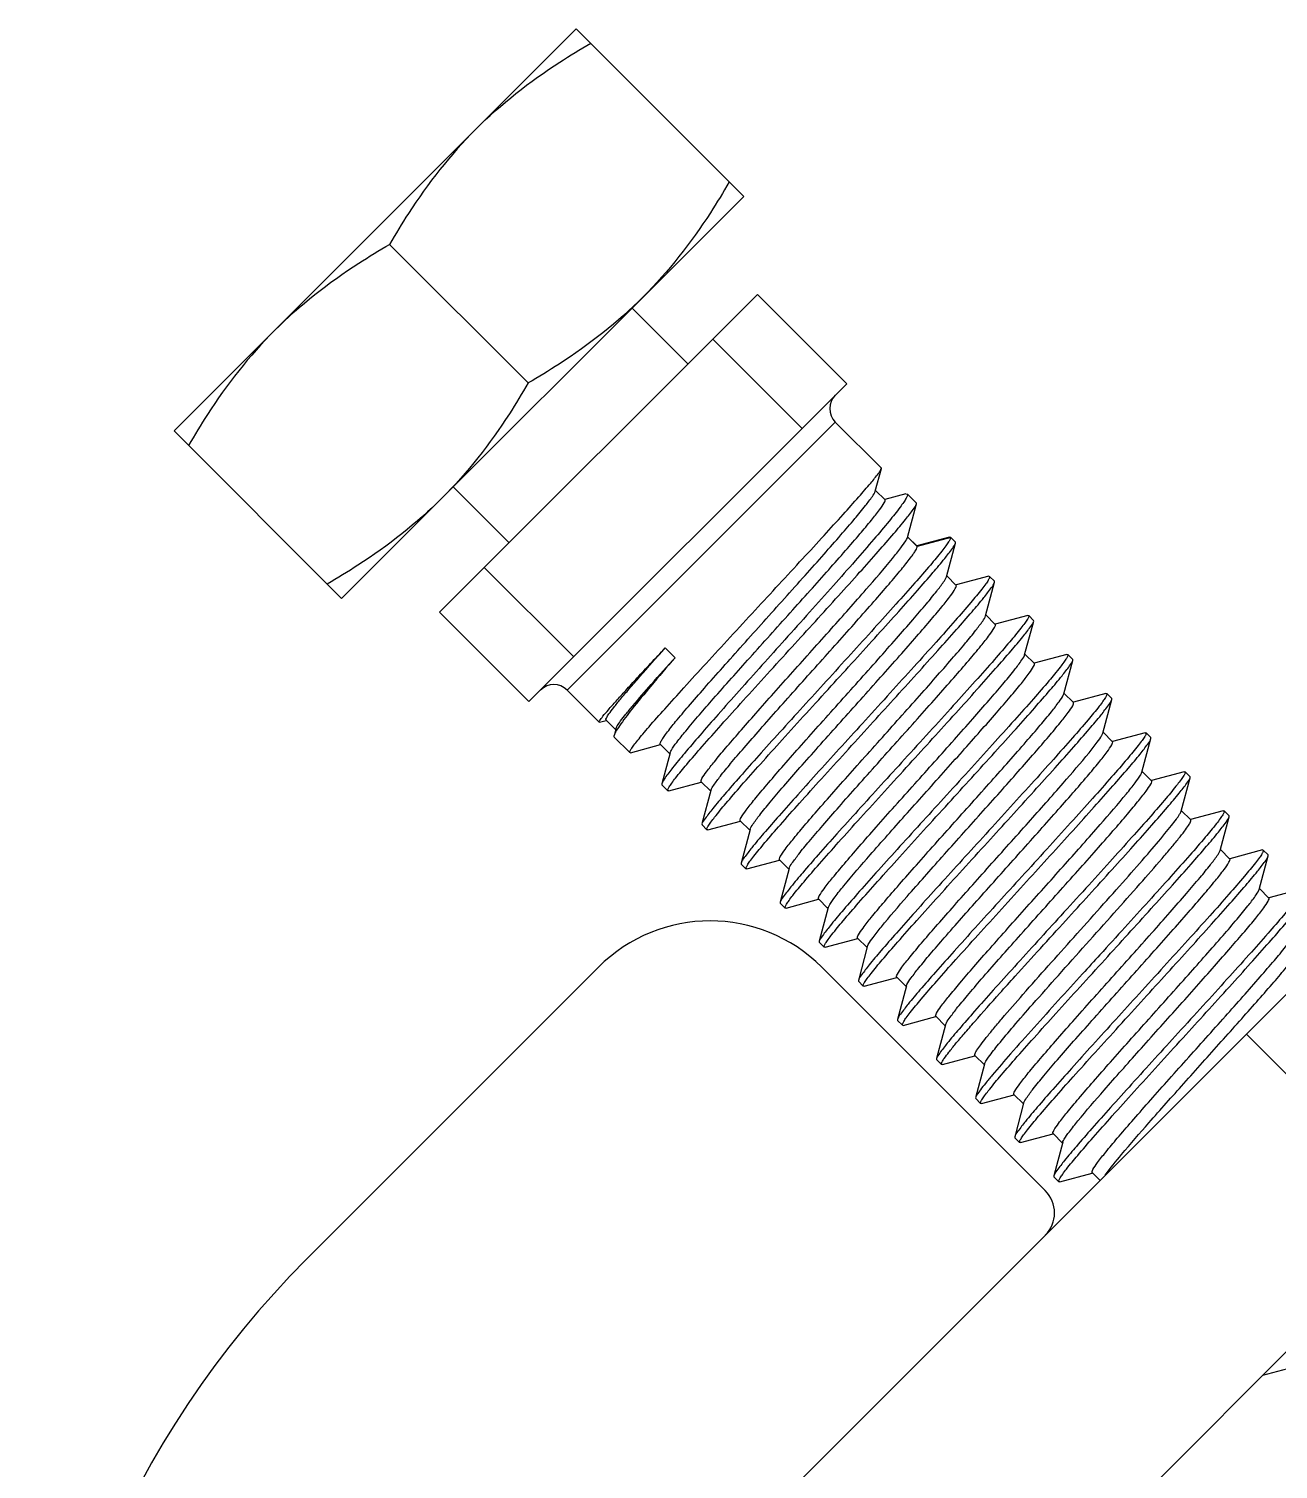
# Model space of a CAD drawing. Extents: x 1725261 to 1937680, y 860327 to 1571294.
# Drawn here: x 1829171.9 to 1829523.8, y 1236021.2 to 1236426.8 of the extents above; entities that cross this region are included whole.
import ezdxf

# ---------------------------------------------------------------- set-up
doc = ezdxf.new("R2010")
doc.units = 0
doc.header["$LTSCALE"] = 1000
doc.header["$MEASUREMENT"] = 0

msp = doc.modelspace()

# ---------------------------------------------------------------- linework, layer by layer
at = {"linetype": 'Continuous'}
for p, q in [((1829326.04, 1236426.83), (1829212.8, 1236313.59)), ((1829326.04, 1236426.83), (1829373.23, 1236379.65)), ((1829373.23, 1236379.65), (1829259.98, 1236266.4)), ((1829273.51, 1236366.13), (1829312.52, 1236327.11)), ((1829287.59, 1236262.55), (1829377.08, 1236352.04)), ((1829377.08, 1236352.04), (1829402.25, 1236326.88)), ((1829341.77, 1236348.19), (1829357.5, 1236332.46)), ((1829364.5, 1236339.46), (1829389.66, 1236314.29)), ((1829312.75, 1236237.38), (1829402.25, 1236326.88)), ((1829323.53, 1236240.61), (1829399.02, 1236316.1)), ((1829411.99, 1236303.14), (1829399.02, 1236316.1)), ((1829212.8, 1236313.59), (1829259.98, 1236266.4)), ((1829412, 1236302.98), (1829411.99, 1236303.14)), ((1829410.29, 1236296.64), (1829412, 1236302.98)), ((1829291.44, 1236297.86), (1829307.17, 1236282.13)), ((1829413.03, 1236294.18), (1829410.35, 1236296.85)), ((1829418.92, 1236295.85), (1829413, 1236294.27)), ((1829418.92, 1236295.85), (1829419.31, 1236295.82)), ((1829421.85, 1236293.28), (1829419.31, 1236295.82)), ((1829419.32, 1236283.56), (1829421.86, 1236293.02)), ((1829421.88, 1236293.22), (1829421.85, 1236293.28)), ((1829421.86, 1236293.02), (1829421.88, 1236293.22)), ((1829422.09, 1236281.06), (1829419.34, 1236283.81)), ((1829422.05, 1236281.12), (1829419.39, 1236283.79)), ((1829431.22, 1236283.67), (1829422.03, 1236281.22)), ((1829431.52, 1236283.58), (1829422.09, 1236281.06)), ((1829431.22, 1236283.67), (1829431.48, 1236283.65)), ((1829431.48, 1236283.65), (1829431.52, 1236283.58)), ((1829432.86, 1236282.27), (1829431.53, 1236283.6)), ((1829422.09, 1236281.06), (1829422.05, 1236281.12)), ((1829430.33, 1236272.55), (1829432.87, 1236282.01)), ((1829432.87, 1236282.01), (1829432.86, 1236282.27)), ((1829300.17, 1236275.13), (1829325.34, 1236249.97)), ((1829433.06, 1236270.11), (1829430.4, 1236272.78)), ((1829442.23, 1236272.66), (1829433.04, 1236270.21)), ((1829441.34, 1236261.54), (1829443.88, 1236271)), ((1829442.23, 1236272.66), (1829442.49, 1236272.64)), ((1829443.87, 1236271.26), (1829442.49, 1236272.64)), ((1829443.88, 1236271), (1829443.87, 1236271.26)), ((1829287.59, 1236262.55), (1829312.75, 1236237.38)), ((1829444.07, 1236259.1), (1829441.41, 1236261.77)), ((1829453.24, 1236261.65), (1829444.05, 1236259.2)), ((1829452.35, 1236250.53), (1829454.89, 1236259.99)), ((1829453.24, 1236261.65), (1829453.5, 1236261.63)), ((1829454.88, 1236260.25), (1829453.5, 1236261.63)), ((1829454.89, 1236259.99), (1829454.88, 1236260.25)), ((1829351.13, 1236252.5), (1829353.88, 1236249.74)), ((1829452.3, 1236250.37), (1829452.35, 1236250.53)), ((1829455.08, 1236248.09), (1829452.42, 1236250.76)), ((1829464.25, 1236250.64), (1829455.06, 1236248.19)), ((1829464.25, 1236250.64), (1829464.51, 1236250.62)), ((1829465.89, 1236249.24), (1829464.51, 1236250.62)), ((1829463.36, 1236239.52), (1829465.9, 1236248.98)), ((1829465.9, 1236248.98), (1829465.89, 1236249.24)), ((1829332.54, 1236231.59), (1829323.53, 1236240.61)), ((1829466.1, 1236237.08), (1829463.43, 1236239.75)), ((1829475.26, 1236239.63), (1829466.07, 1236237.18)), ((1829475.26, 1236239.63), (1829475.52, 1236239.61)), ((1829476.9, 1236238.23), (1829475.52, 1236239.61)), ((1829476.91, 1236237.97), (1829476.9, 1236238.23)), ((1829232.68, 1235861.61), (1829609.16, 1236238.09)), ((1829474.37, 1236228.51), (1829476.91, 1236237.97)), ((1829332.65, 1236231.59), (1829332.54, 1236231.59)), ((1829332.65, 1236231.59), (1829334.49, 1236232.08)), ((1829334.46, 1236232.17), (1829337.14, 1236229.49)), ((1829337.19, 1236229.69), (1829336.71, 1236227.87)), ((1829341.13, 1236223.01), (1829336.75, 1236227.39)), ((1829477.11, 1236226.07), (1829474.44, 1236228.74)), ((1829486.27, 1236228.62), (1829477.08, 1236226.17)), ((1829485.38, 1236217.5), (1829487.92, 1236226.96)), ((1829486.27, 1236228.62), (1829486.53, 1236228.6)), ((1829487.91, 1236227.22), (1829486.53, 1236228.6)), ((1829487.92, 1236226.96), (1829487.91, 1236227.22)), ((1829341.34, 1236222.99), (1829341.13, 1236223.01)), ((1829341.34, 1236222.99), (1829349.77, 1236225.26)), ((1829349.74, 1236225.36), (1829352.41, 1236222.69)), ((1829352.47, 1236222.91), (1829350.17, 1236214.26)), ((1829350.17, 1236214.26), (1829350.19, 1236213.94)), ((1829351.85, 1236212.28), (1829350.19, 1236213.94)), ((1829352.12, 1236212.26), (1829361.29, 1236214.73)), ((1829361.26, 1236214.82), (1829363.93, 1236212.16)), ((1829488.12, 1236215.06), (1829485.45, 1236217.73)), ((1829497.28, 1236217.61), (1829488.09, 1236215.16)), ((1829496.4, 1236206.49), (1829498.93, 1236215.95)), ((1829497.28, 1236217.61), (1829497.54, 1236217.59)), ((1829498.92, 1236216.21), (1829497.54, 1236217.59)), ((1829498.93, 1236215.95), (1829498.92, 1236216.21)), ((1829352.12, 1236212.26), (1829351.85, 1236212.28)), ((1829363.99, 1236212.38), (1829361.47, 1236202.91)), ((1829499.13, 1236204.05), (1829496.46, 1236206.72)), ((1829508.29, 1236206.6), (1829499.1, 1236204.15)), ((1829508.29, 1236206.6), (1829508.55, 1236206.58)), ((1829509.93, 1236205.2), (1829508.55, 1236206.58)), ((1829361.47, 1236202.91), (1829361.49, 1236202.64)), ((1829362.86, 1236201.27), (1829361.49, 1236202.64)), ((1829363.13, 1236201.25), (1829372.3, 1236203.72)), ((1829372.27, 1236203.81), (1829374.94, 1236201.15)), ((1829507.41, 1236195.48), (1829509.94, 1236204.94)), ((1829509.94, 1236204.94), (1829509.93, 1236205.2)), ((1829363.13, 1236201.25), (1829362.86, 1236201.27)), ((1829375, 1236201.37), (1829372.48, 1236191.9)), ((1829510.14, 1236193.04), (1829507.47, 1236195.71)), ((1829519.3, 1236195.59), (1829510.11, 1236193.14)), ((1829518.42, 1236184.47), (1829520.95, 1236193.93)), ((1829519.3, 1236195.59), (1829519.56, 1236195.57)), ((1829520.94, 1236194.19), (1829519.56, 1236195.57)), ((1829520.95, 1236193.93), (1829520.94, 1236194.19)), ((1829372.48, 1236191.9), (1829372.5, 1236191.63)), ((1829373.87, 1236190.26), (1829372.5, 1236191.63)), ((1829374.14, 1236190.24), (1829373.87, 1236190.26)), ((1829374.14, 1236190.24), (1829383.31, 1236192.71)), ((1829383.28, 1236192.8), (1829385.95, 1236190.14)), ((1829386.01, 1236190.36), (1829383.49, 1236180.89)), ((1829344.88, 1235873.14), (1829659.49, 1236187.76)), ((1829385.15, 1236179.23), (1829394.32, 1236181.7)), ((1829394.29, 1236181.79), (1829396.96, 1236179.13)), ((1829518.34, 1236184.25), (1829518.42, 1236184.47)), ((1829521.15, 1236182.03), (1829518.48, 1236184.7)), ((1829530.31, 1236184.58), (1829521.12, 1236182.13)), ((1829383.49, 1236180.89), (1829383.51, 1236180.62)), ((1829384.88, 1236179.25), (1829383.51, 1236180.62)), ((1829385.15, 1236179.23), (1829384.88, 1236179.25)), ((1829397.02, 1236179.35), (1829394.5, 1236169.88)), ((1829394.5, 1236169.88), (1829394.52, 1236169.61)), ((1829395.89, 1236168.24), (1829394.52, 1236169.61)), ((1829396.16, 1236168.22), (1829405.33, 1236170.69)), ((1829405.3, 1236170.78), (1829407.97, 1236168.12)), ((1829396.16, 1236168.22), (1829395.89, 1236168.24)), ((1829408.03, 1236168.34), (1829405.51, 1236158.87)), ((1829250.07, 1236080.32), (1829332.32, 1236162.57)), ((1829395.23, 1236162.57), (1829458.15, 1236099.66)), ((1829405.51, 1236158.87), (1829405.53, 1236158.6)), ((1829406.9, 1236157.23), (1829405.53, 1236158.6)), ((1829407.17, 1236157.21), (1829406.9, 1236157.23)), ((1829407.17, 1236157.21), (1829416.34, 1236159.68)), ((1829416.31, 1236159.77), (1829418.98, 1236157.11)), ((1829419.04, 1236157.33), (1829416.52, 1236147.86)), ((1829416.52, 1236147.86), (1829416.54, 1236147.59)), ((1829417.91, 1236146.22), (1829416.54, 1236147.59)), ((1829418.18, 1236146.2), (1829417.91, 1236146.22)), ((1829418.18, 1236146.2), (1829427.35, 1236148.67)), ((1829427.32, 1236148.76), (1829429.99, 1236146.1)), ((1829430.05, 1236146.32), (1829427.53, 1236136.85)), ((1829430.05, 1236146.32), (1829430.12, 1236146.51)), ((1829565.12, 1236093.39), (1829514.79, 1236143.72)), ((1829427.53, 1236136.85), (1829427.55, 1236136.58)), ((1829429.19, 1236135.19), (1829438.36, 1236137.66)), ((1829438.33, 1236137.75), (1829441, 1236135.09)), ((1829428.92, 1236135.21), (1829427.55, 1236136.58)), ((1829429.19, 1236135.19), (1829428.92, 1236135.21)), ((1829441.06, 1236135.31), (1829438.54, 1236125.84)), ((1829438.54, 1236125.84), (1829438.56, 1236125.57)), ((1829439.93, 1236124.2), (1829438.56, 1236125.57)), ((1829440.2, 1236124.18), (1829449.37, 1236126.64)), ((1829449.34, 1236126.74), (1829452.01, 1236124.07)), ((1829440.2, 1236124.18), (1829439.93, 1236124.2)), ((1829452.07, 1236124.3), (1829449.55, 1236114.83)), ((1829449.55, 1236114.83), (1829449.57, 1236114.56)), ((1829450.94, 1236113.19), (1829449.57, 1236114.56)), ((1829451.21, 1236113.17), (1829450.94, 1236113.19)), ((1829451.21, 1236113.17), (1829460.38, 1236115.63)), ((1829460.35, 1236115.73), (1829463.02, 1236113.06)), ((1829463.08, 1236113.29), (1829460.56, 1236103.82)), ((1829462.22, 1236102.16), (1829471.39, 1236104.62)), ((1829471.36, 1236104.72), (1829473.58, 1236102.51)), ((1829460.56, 1236103.82), (1829460.58, 1236103.55)), ((1829461.95, 1236102.18), (1829460.58, 1236103.55)), ((1829462.22, 1236102.16), (1829461.95, 1236102.18)), ((1829519.42, 1236047.69), (1829526.44, 1236049.57))]:
    msp.add_line(p, q, dxfattribs=at)
for centre, radius, start, end in [((1829402.8, 1236319.88), 5.34, 135, 225), ((1829319.75, 1236236.83), 5.34, 45, 135), ((1829363.77, 1236131.12), 44.49, 45, 135), ((1829451.86, 1236093.37), 8.9, 315, 45), ((1829438.81, 1235891.58), 266.92, 135, 179.9914)]:
    msp.add_arc(centre, radius, start, end, dxfattribs=at)
for points, knots in [([(1829297.73, 1236398.52), (1829304.88, 1236405.67), (1829315.64, 1236414.06), (1829327.19, 1236421.06), (1829330.13, 1236422.75)], [0, 0, 0, 0, 0.748734, 1, 1, 1, 1]), ([(1829297.73, 1236398.52), (1829290.58, 1236391.37), (1829282.2, 1236380.61), (1829275.2, 1236369.07), (1829273.51, 1236366.13)], [0, 0, 0, 0, 0.748734, 1, 1, 1, 1]), ([(1829369.15, 1236383.73), (1829367.45, 1236380.79), (1829360.45, 1236369.25), (1829352.07, 1236358.49), (1829344.92, 1236351.34)], [0, 0, 0, 0, 0.251266, 1, 1, 1, 1]), ([(1829241.11, 1236341.9), (1829248.26, 1236349.05), (1829259.02, 1236357.44), (1829270.56, 1236364.43), (1829273.51, 1236366.13)], [0, 0, 0, 0, 0.748734, 1, 1, 1, 1]), ([(1829344.92, 1236351.34), (1829337.77, 1236344.19), (1829327.01, 1236335.8), (1829315.46, 1236328.8), (1829312.52, 1236327.11)], [0, 0, 0, 0, 0.748734, 1, 1, 1, 1]), ([(1829241.11, 1236341.9), (1829233.96, 1236334.75), (1829225.57, 1236323.99), (1829218.58, 1236312.44), (1829216.88, 1236309.5)], [0, 0, 0, 0, 0.748734, 1, 1, 1, 1]), ([(1829312.52, 1236327.11), (1829310.83, 1236324.17), (1829303.83, 1236312.62), (1829295.44, 1236301.86), (1829288.29, 1236294.71)], [0, 0, 0, 0, 0.251266, 1, 1, 1, 1]), ([(1829376.48, 1236263.15), (1829380.93, 1236267.96), (1829387.41, 1236274.96), (1829395.65, 1236283.94), (1829400.94, 1236289.75), (1829405.33, 1236294.65), (1829408.64, 1236298.48), (1829410.7, 1236300.95), (1829411.66, 1236302.32), (1829411.95, 1236302.79), (1829412, 1236302.98)], [0, 0, 0, 0, 0.368142, 0.535897, 0.684709, 0.809342, 0.905414, 0.969598, 0.989056, 1, 1, 1, 1]), ([(1829349.74, 1236225.36), (1829349.66, 1236225.43), (1829349.74, 1236225.84), (1829350.06, 1236226.41), (1829350.66, 1236227.36), (1829351.99, 1236229.17), (1829354.35, 1236232.11), (1829357.93, 1236236.33), (1829362.35, 1236241.41), (1829367.45, 1236247.17), (1829373.03, 1236253.41), (1829380.78, 1236262.04), (1829388.44, 1236270.55), (1829395.69, 1236278.69), (1829400.36, 1236284.01), (1829404.25, 1236288.55), (1829407.26, 1236292.15), (1829409.16, 1236294.72), (1829410.15, 1236296.09), (1829410.29, 1236296.64)], [0, 0, 0, 0, 0.003461, 0.010825, 0.022535, 0.038573, 0.083113, 0.142879, 0.21566, 0.298761, 0.389116, 0.483412, 0.670116, 0.755815, 0.832283, 0.896851, 0.947308, 0.981997, 1, 1, 1, 1]), ([(1829419.31, 1236295.82), (1829419.4, 1236295.73), (1829419.32, 1236295.24), (1829418.94, 1236294.55), (1829418.23, 1236293.42), (1829416.66, 1236291.26), (1829413.85, 1236287.76), (1829409.61, 1236282.73), (1829404.36, 1236276.69), (1829398.31, 1236269.85), (1829391.71, 1236262.46), (1829387.15, 1236257.39), (1829384.83, 1236254.8)], [0, 0, 0, 0, 0.007287, 0.022596, 0.046895, 0.080168, 0.172563, 0.296519, 0.44737, 0.619385, 0.805971, 1, 1, 1, 1]), ([(1829288.29, 1236294.71), (1829281.14, 1236287.56), (1829270.38, 1236279.18), (1829258.84, 1236272.18), (1829255.9, 1236270.49)], [0, 0, 0, 0, 0.748734, 1, 1, 1, 1]), ([(1829352.86, 1236223.72), (1829353.31, 1236224.48), (1829354.64, 1236226.28), (1829358.53, 1236231.12), (1829365.43, 1236239.05), (1829375.28, 1236250.12), (1829384.4, 1236260.25), (1829391.81, 1236268.51), (1829397.01, 1236274.33), (1829401.71, 1236279.65), (1829405.73, 1236284.29), (1829408.95, 1236288.13), (1829411.24, 1236290.99), (1829412.55, 1236292.86), (1829413.03, 1236293.75), (1829413.1, 1236294.11), (1829413.03, 1236294.18)], [0, 0, 0, 0, 0.028348, 0.07231, 0.200737, 0.367922, 0.551326, 0.641466, 0.726551, 0.80379, 0.870677, 0.92508, 0.96531, 0.990227, 0.996843, 1, 1, 1, 1]), ([(1829386.85, 1236252.78), (1829391.22, 1236257.58), (1829397.58, 1236264.56), (1829405.67, 1236273.53), (1829410.88, 1236279.36), (1829415.19, 1236284.32), (1829418.53, 1236288.23), (1829420.61, 1236290.99), (1829421.71, 1236292.45), (1829421.86, 1236293.02)], [0, 0, 0, 0, 0.36438, 0.530796, 0.678891, 0.803581, 0.9006, 0.966696, 1, 1, 1, 1]), ([(1829361.26, 1236214.82), (1829361.19, 1236214.89), (1829361.24, 1236215.25), (1829361.71, 1236216.14), (1829362.98, 1236217.98), (1829365.21, 1236220.78), (1829368.34, 1236224.53), (1829372.24, 1236229.05), (1829376.77, 1236234.21), (1829381.78, 1236239.85), (1829388.89, 1236247.8), (1829397.62, 1236257.53), (1829407.01, 1236268.12), (1829413.57, 1236275.69), (1829417.25, 1236280.31), (1829418.52, 1236282.04), (1829418.95, 1236282.76)], [0, 0, 0, 0, 0.003296, 0.010079, 0.03549, 0.076381, 0.131511, 0.19909, 0.276886, 0.362322, 0.452558, 0.635372, 0.801219, 0.928261, 0.971785, 1, 1, 1, 1]), ([(1829431.52, 1236283.58), (1829431.55, 1236283.43), (1829431.33, 1236282.97), (1829430.88, 1236282.2), (1829430.05, 1236281.06), (1829428.36, 1236278.88), (1829425.45, 1236275.4), (1829421.14, 1236270.44), (1829415.86, 1236264.51), (1829409.84, 1236257.82), (1829403.29, 1236250.62), (1829398.78, 1236245.67), (1829396.49, 1236243.15)], [0, 0, 0, 0, 0.00868, 0.025879, 0.051887, 0.086569, 0.180747, 0.305089, 0.45505, 0.625126, 0.809034, 1, 1, 1, 1]), ([(1829418.95, 1236282.76), (1829418.99, 1236282.84), (1829419.14, 1236283.1), (1829419.27, 1236283.37), (1829419.32, 1236283.56)], [0, 0, 0, 0, 0.313787, 1, 1, 1, 1]), ([(1829363.99, 1236212.38), (1829364.14, 1236212.92), (1829365.09, 1236214.27), (1829366.92, 1236216.76), (1829369.81, 1236220.25), (1829373.53, 1236224.62), (1829378, 1236229.73), (1829384.9, 1236237.52), (1829392.18, 1236245.64), (1829399.55, 1236253.87), (1829404.84, 1236259.82), (1829409.7, 1236265.31), (1829413.93, 1236270.19), (1829417.37, 1236274.26), (1829419.67, 1236277.12), (1829421, 1236278.93), (1829421.64, 1236279.88), (1829421.99, 1236280.53), (1829422.13, 1236280.93), (1829422.09, 1236281.06)], [0, 0, 0, 0, 0.018431, 0.053472, 0.104134, 0.168694, 0.244894, 0.330055, 0.515024, 0.608298, 0.697696, 0.780063, 0.852494, 0.912444, 0.95783, 0.974565, 0.987157, 0.995562, 1, 1, 1, 1]), ([(1829397.86, 1236241.77), (1829402.23, 1236246.57), (1829408.59, 1236253.55), (1829416.68, 1236262.52), (1829421.89, 1236268.35), (1829426.2, 1236273.31), (1829429.54, 1236277.22), (1829431.62, 1236279.98), (1829432.72, 1236281.44), (1829432.87, 1236282.01)], [0, 0, 0, 0, 0.364381, 0.5308, 0.678899, 0.803591, 0.900607, 0.966701, 1, 1, 1, 1]), ([(1829372.27, 1236203.81), (1829372.2, 1236203.89), (1829372.27, 1236204.27), (1829372.78, 1236205.22), (1829374.17, 1236207.2), (1829376.58, 1236210.21), (1829379.96, 1236214.23), (1829384.14, 1236219.06), (1829388.98, 1236224.56), (1829394.3, 1236230.52), (1829401.72, 1236238.82), (1829409.09, 1236247.04), (1829416.08, 1236254.92), (1829420.62, 1236260.11), (1829424.41, 1236264.55), (1829427.35, 1236268.1), (1829429.22, 1236270.64), (1829430.19, 1236272.01), (1829430.33, 1236272.55)], [0, 0, 0, 0, 0.003453, 0.010691, 0.037881, 0.081592, 0.14037, 0.212138, 0.294327, 0.383985, 0.477885, 0.664852, 0.751185, 0.82854, 0.894141, 0.945651, 0.981282, 1, 1, 1, 1]), ([(1829442.49, 1236272.64), (1829442.58, 1236272.55), (1829442.43, 1236272.08), (1829442.05, 1236271.45), (1829441.29, 1236270.35), (1829439.67, 1236268.24), (1829436.81, 1236264.79), (1829432.51, 1236259.83), (1829427.19, 1236253.85), (1829421.08, 1236247.07), (1829414.43, 1236239.74), (1829409.84, 1236234.7), (1829407.5, 1236232.14)], [0, 0, 0, 0, 0.006599, 0.021626, 0.045784, 0.078991, 0.171388, 0.295465, 0.44652, 0.61879, 0.805664, 1, 1, 1, 1]), ([(1829408.87, 1236230.76), (1829413.24, 1236235.56), (1829419.6, 1236242.54), (1829427.69, 1236251.51), (1829432.9, 1236257.34), (1829437.21, 1236262.3), (1829440.55, 1236266.21), (1829442.63, 1236268.97), (1829443.73, 1236270.43), (1829443.88, 1236271)], [0, 0, 0, 0, 0.364381, 0.530796, 0.678894, 0.80359, 0.900609, 0.966703, 1, 1, 1, 1]), ([(1829375, 1236201.37), (1829375.15, 1236201.92), (1829376.12, 1236203.28), (1829377.98, 1236205.82), (1829380.92, 1236209.36), (1829384.71, 1236213.81), (1829389.25, 1236218.99), (1829396.24, 1236226.88), (1829403.61, 1236235.1), (1829411.04, 1236243.4), (1829416.35, 1236249.36), (1829421.19, 1236254.86), (1829425.38, 1236259.69), (1829428.76, 1236263.71), (1829431.17, 1236266.73), (1829432.56, 1236268.71), (1829433.07, 1236269.65), (1829433.14, 1236270.04), (1829433.06, 1236270.11)], [0, 0, 0, 0, 0.01868, 0.054278, 0.105764, 0.171349, 0.248695, 0.335028, 0.522011, 0.615926, 0.705601, 0.787809, 0.859594, 0.918387, 0.96211, 0.989307, 0.996546, 1, 1, 1, 1]), ([(1829341.13, 1236223.01), (1829341.05, 1236223.09), (1829341.23, 1236223.54), (1829341.61, 1236224.16), (1829342.39, 1236225.24), (1829343.48, 1236226.62), (1829344.91, 1236228.35), (1829347.42, 1236231.29), (1829351.28, 1236235.65), (1829356.64, 1236241.58), (1829362.79, 1236248.32), (1829369.5, 1236255.6), (1829374.12, 1236260.6), (1829376.48, 1236263.15)], [0, 0, 0, 0, 0.006287, 0.021187, 0.045277, 0.078448, 0.120429, 0.17084, 0.294962, 0.446101, 0.618491, 0.80551, 1, 1, 1, 1]), ([(1829383.28, 1236192.8), (1829383.21, 1236192.88), (1829383.28, 1236193.26), (1829383.79, 1236194.21), (1829385.18, 1236196.19), (1829387.59, 1236199.2), (1829390.97, 1236203.22), (1829395.15, 1236208.05), (1829399.99, 1236213.55), (1829405.31, 1236219.51), (1829412.73, 1236227.81), (1829420.1, 1236236.03), (1829427.09, 1236243.91), (1829431.63, 1236249.1), (1829435.42, 1236253.54), (1829438.36, 1236257.09), (1829440.23, 1236259.63), (1829441.2, 1236261), (1829441.34, 1236261.54)], [0, 0, 0, 0, 0.003453, 0.010691, 0.03788, 0.081592, 0.14037, 0.212137, 0.294327, 0.383985, 0.477885, 0.664851, 0.751185, 0.82854, 0.894141, 0.945652, 0.981282, 1, 1, 1, 1]), ([(1829386.01, 1236190.36), (1829386.16, 1236190.91), (1829387.13, 1236192.27), (1829388.99, 1236194.81), (1829391.93, 1236198.35), (1829395.72, 1236202.8), (1829400.26, 1236207.98), (1829407.25, 1236215.87), (1829414.62, 1236224.09), (1829422.05, 1236232.39), (1829427.36, 1236238.35), (1829432.2, 1236243.85), (1829436.39, 1236248.68), (1829439.77, 1236252.7), (1829442.18, 1236255.72), (1829443.57, 1236257.7), (1829444.08, 1236258.64), (1829444.15, 1236259.03), (1829444.07, 1236259.1)], [0, 0, 0, 0, 0.01868, 0.054279, 0.105765, 0.171349, 0.248696, 0.335028, 0.522011, 0.615926, 0.705601, 0.787809, 0.859594, 0.918386, 0.962109, 0.989307, 0.996546, 1, 1, 1, 1]), ([(1829453.5, 1236261.63), (1829453.59, 1236261.54), (1829453.44, 1236261.07), (1829453.06, 1236260.44), (1829452.3, 1236259.34), (1829450.68, 1236257.23), (1829447.82, 1236253.78), (1829443.52, 1236248.82), (1829438.2, 1236242.84), (1829432.09, 1236236.06), (1829425.44, 1236228.73), (1829420.85, 1236223.69), (1829418.51, 1236221.13)], [0, 0, 0, 0, 0.006599, 0.021626, 0.045783, 0.07899, 0.171389, 0.295471, 0.446525, 0.618791, 0.805663, 1, 1, 1, 1]), ([(1829419.88, 1236219.75), (1829424.25, 1236224.55), (1829430.61, 1236231.53), (1829438.7, 1236240.5), (1829443.91, 1236246.33), (1829448.22, 1236251.29), (1829451.56, 1236255.2), (1829453.64, 1236257.96), (1829454.74, 1236259.42), (1829454.89, 1236259.99)], [0, 0, 0, 0, 0.364389, 0.530808, 0.678904, 0.803593, 0.90061, 0.966703, 1, 1, 1, 1]), ([(1829384.83, 1236254.8), (1829380.52, 1236250), (1829374.23, 1236243.01), (1829366.24, 1236234.01), (1829361.09, 1236228.15), (1829356.82, 1236223.15), (1829353.5, 1236219.19), (1829351.42, 1236216.37), (1829350.33, 1236214.86), (1829350.17, 1236214.26)], [0, 0, 0, 0, 0.362585, 0.528363, 0.676115, 0.800828, 0.898293, 0.965295, 1, 1, 1, 1]), ([(1829332.54, 1236231.59), (1829332.5, 1236231.63), (1829332.58, 1236231.85), (1829332.76, 1236232.14), (1829333.12, 1236232.65), (1829333.9, 1236233.64), (1829335.3, 1236235.29), (1829337.44, 1236237.71), (1829340.15, 1236240.7), (1829343.4, 1236244.23), (1829347.12, 1236248.22), (1829349.75, 1236251.03), (1829351.13, 1236252.5)], [0, 0, 0, 0, 0.005738, 0.019134, 0.040805, 0.070779, 0.155209, 0.27106, 0.416301, 0.588313, 0.78408, 1, 1, 1, 1]), ([(1829334.46, 1236232.17), (1829334.33, 1236232.3), (1829334.72, 1236233.07), (1829335.37, 1236234.09), (1829336.78, 1236235.94), (1829338.67, 1236238.26), (1829341.13, 1236241.17), (1829345.31, 1236245.99), (1829348.72, 1236249.81), (1829351.13, 1236252.5)], [0, 0, 0, 0, 0.021147, 0.073565, 0.158215, 0.273875, 0.418588, 0.589838, 1, 1, 1, 1]), ([(1829351.85, 1236212.28), (1829351.77, 1236212.37), (1829351.92, 1236212.83), (1829352.3, 1236213.47), (1829353.05, 1236214.57), (1829354.67, 1236216.68), (1829357.54, 1236220.13), (1829361.84, 1236225.09), (1829367.15, 1236231.07), (1829373.26, 1236237.85), (1829379.92, 1236245.18), (1829384.51, 1236250.21), (1829386.85, 1236252.78)], [0, 0, 0, 0, 0.006599, 0.021626, 0.045784, 0.078991, 0.171388, 0.295465, 0.446519, 0.61879, 0.805664, 1, 1, 1, 1]), ([(1829394.29, 1236181.79), (1829394.22, 1236181.87), (1829394.28, 1236182.25), (1829394.78, 1236183.18), (1829396.14, 1236185.12), (1829398.51, 1236188.07), (1829401.82, 1236192.03), (1829405.93, 1236196.77), (1829410.69, 1236202.18), (1829415.92, 1236208.06), (1829423.27, 1236216.27), (1829430.58, 1236224.43), (1829437.55, 1236232.29), (1829442.12, 1236237.5), (1829445.98, 1236242), (1829449.01, 1236245.64), (1829451.03, 1236248.31), (1829452.07, 1236249.77), (1829452.3, 1236250.37)], [0, 0, 0, 0, 0.003411, 0.010523, 0.037228, 0.080172, 0.137959, 0.208589, 0.289589, 0.378106, 0.47102, 0.656885, 0.743278, 0.821187, 0.887872, 0.941003, 0.97876, 1, 1, 1, 1]), ([(1829464.51, 1236250.62), (1829464.6, 1236250.53), (1829464.45, 1236250.06), (1829464.07, 1236249.43), (1829463.31, 1236248.33), (1829461.69, 1236246.22), (1829458.83, 1236242.77), (1829454.53, 1236237.81), (1829449.21, 1236231.83), (1829443.1, 1236225.05), (1829436.45, 1236217.72), (1829431.86, 1236212.68), (1829429.52, 1236210.12)], [0, 0, 0, 0, 0.006598, 0.021624, 0.045781, 0.078987, 0.171384, 0.29546, 0.44651, 0.618781, 0.80566, 1, 1, 1, 1]), ([(1829353.88, 1236249.74), (1829351.6, 1236247.09), (1829347.5, 1236242.29), (1829342.25, 1236235.91), (1829338.92, 1236231.64), (1829337.3, 1236229.15), (1829336.81, 1236228.24), (1829336.71, 1236227.87)], [0, 0, 0, 0, 0.376924, 0.679521, 0.890722, 0.958383, 1, 1, 1, 1]), ([(1829337.19, 1236229.69), (1829337.28, 1236229.99), (1829337.74, 1236230.75), (1829338.69, 1236232.11), (1829340.17, 1236233.99), (1829343.02, 1236237.44), (1829347.64, 1236242.76), (1829351.64, 1236247.25), (1829353.88, 1236249.74)], [0, 0, 0, 0, 0.036338, 0.100465, 0.191874, 0.309308, 0.615028, 1, 1, 1, 1]), ([(1829397.47, 1236180.27), (1829397.92, 1236181.01), (1829399.22, 1236182.77), (1829402.97, 1236187.45), (1829409.56, 1236195.05), (1829418.96, 1236205.64), (1829427.66, 1236215.34), (1829434.73, 1236223.25), (1829439.71, 1236228.85), (1829444.21, 1236233.98), (1829448.07, 1236238.46), (1829451.17, 1236242.18), (1829453.38, 1236244.96), (1829454.64, 1236246.78), (1829455.1, 1236247.67), (1829455.15, 1236248.02), (1829455.08, 1236248.09)], [0, 0, 0, 0, 0.029221, 0.073567, 0.201629, 0.367682, 0.550054, 0.639909, 0.724906, 0.802249, 0.869396, 0.924152, 0.964754, 0.989983, 0.99672, 1, 1, 1, 1]), ([(1829430.89, 1236208.74), (1829435.26, 1236213.54), (1829441.62, 1236220.52), (1829449.71, 1236229.49), (1829454.92, 1236235.32), (1829459.23, 1236240.28), (1829462.57, 1236244.19), (1829464.65, 1236246.95), (1829465.75, 1236248.41), (1829465.9, 1236248.98)], [0, 0, 0, 0, 0.364379, 0.530797, 0.678896, 0.80359, 0.900607, 0.966701, 1, 1, 1, 1]), ([(1829396.49, 1236243.15), (1829392.12, 1236238.35), (1829385.75, 1236231.37), (1829377.66, 1236222.4), (1829372.45, 1236216.56), (1829368.14, 1236211.6), (1829364.8, 1236207.69), (1829362.73, 1236204.93), (1829361.62, 1236203.48), (1829361.47, 1236202.91)], [0, 0, 0, 0, 0.36446, 0.530907, 0.67902, 0.803709, 0.900704, 0.966759, 1, 1, 1, 1]), ([(1829362.86, 1236201.27), (1829362.78, 1236201.36), (1829362.93, 1236201.82), (1829363.31, 1236202.46), (1829364.06, 1236203.56), (1829365.68, 1236205.67), (1829368.55, 1236209.12), (1829372.85, 1236214.07), (1829378.16, 1236220.06), (1829384.27, 1236226.84), (1829390.93, 1236234.17), (1829395.52, 1236239.2), (1829397.86, 1236241.77)], [0, 0, 0, 0, 0.006598, 0.021625, 0.04578, 0.078987, 0.171384, 0.295461, 0.446512, 0.618782, 0.805661, 1, 1, 1, 1]), ([(1829405.3, 1236170.78), (1829405.23, 1236170.86), (1829405.29, 1236171.23), (1829405.78, 1236172.14), (1829407.1, 1236174.04), (1829409.42, 1236176.95), (1829412.66, 1236180.82), (1829416.69, 1236185.48), (1829421.37, 1236190.8), (1829426.52, 1236196.59), (1829433.79, 1236204.71), (1829442.61, 1236214.55), (1829450.9, 1236223.9), (1829456.51, 1236230.41), (1829459.63, 1236234.15), (1829461.8, 1236236.94), (1829462.91, 1236238.51), (1829463.22, 1236239.15)], [0, 0, 0, 0, 0.003368, 0.010354, 0.036572, 0.078742, 0.135528, 0.20501, 0.284805, 0.372166, 0.464077, 0.64881, 0.81371, 0.881483, 0.936251, 0.976167, 1, 1, 1, 1]), ([(1829475.52, 1236239.61), (1829475.61, 1236239.52), (1829475.46, 1236239.05), (1829475.08, 1236238.42), (1829474.32, 1236237.32), (1829472.7, 1236235.21), (1829469.84, 1236231.76), (1829465.54, 1236226.8), (1829460.22, 1236220.82), (1829454.11, 1236214.04), (1829447.46, 1236206.71), (1829442.87, 1236201.67), (1829440.53, 1236199.11)], [0, 0, 0, 0, 0.006599, 0.021626, 0.045785, 0.078991, 0.171389, 0.295468, 0.446524, 0.618793, 0.805664, 1, 1, 1, 1]), ([(1829408.32, 1236168.98), (1829408.71, 1236169.68), (1829409.92, 1236171.35), (1829413.52, 1236175.9), (1829420.03, 1236183.42), (1829429.41, 1236194.01), (1829438.17, 1236203.78), (1829445.34, 1236211.79), (1829450.39, 1236217.48), (1829454.98, 1236222.7), (1829458.92, 1236227.26), (1829462.09, 1236231.05), (1829464.35, 1236233.89), (1829465.64, 1236235.75), (1829466.11, 1236236.65), (1829466.17, 1236237.01), (1829466.1, 1236237.08)], [0, 0, 0, 0, 0.02672, 0.069018, 0.194536, 0.360069, 0.543539, 0.634344, 0.720433, 0.798907, 0.86713, 0.922821, 0.964145, 0.989828, 0.99668, 1, 1, 1, 1]), ([(1829441.9, 1236197.73), (1829446.27, 1236202.53), (1829452.63, 1236209.51), (1829460.72, 1236218.48), (1829465.93, 1236224.31), (1829470.24, 1236229.27), (1829473.58, 1236233.18), (1829475.66, 1236235.94), (1829476.76, 1236237.4), (1829476.91, 1236237.97)], [0, 0, 0, 0, 0.364384, 0.5308, 0.678898, 0.803592, 0.90061, 0.966703, 1, 1, 1, 1]), ([(1829407.5, 1236232.14), (1829403.13, 1236227.34), (1829396.76, 1236220.36), (1829388.67, 1236211.39), (1829383.46, 1236205.55), (1829379.15, 1236200.59), (1829375.81, 1236196.68), (1829373.74, 1236193.92), (1829372.63, 1236192.47), (1829372.48, 1236191.9)], [0, 0, 0, 0, 0.364466, 0.530913, 0.679023, 0.803712, 0.900708, 0.966761, 1, 1, 1, 1]), ([(1829373.87, 1236190.26), (1829373.79, 1236190.35), (1829373.94, 1236190.81), (1829374.32, 1236191.45), (1829375.07, 1236192.55), (1829376.69, 1236194.66), (1829379.56, 1236198.11), (1829383.86, 1236203.07), (1829389.18, 1236209.05), (1829395.28, 1236215.83), (1829401.94, 1236223.16), (1829406.53, 1236228.19), (1829408.87, 1236230.76)], [0, 0, 0, 0, 0.006599, 0.021626, 0.045783, 0.078991, 0.17139, 0.295472, 0.446528, 0.618793, 0.805664, 1, 1, 1, 1]), ([(1829336.71, 1236227.87), (1829336.7, 1236227.82), (1829336.66, 1236227.66), (1829336.67, 1236227.46), (1829336.75, 1236227.39)], [0, 0, 0, 0, 0.336514, 1, 1, 1, 1]), ([(1829416.31, 1236159.77), (1829416.24, 1236159.84), (1829416.3, 1236160.21), (1829416.77, 1236161.11), (1829418.07, 1236162.97), (1829420.33, 1236165.82), (1829423.51, 1236169.62), (1829427.46, 1236174.2), (1829432.06, 1236179.42), (1829437.13, 1236185.13), (1829444.3, 1236193.15), (1829453.07, 1236202.92), (1829462.45, 1236213.51), (1829468.95, 1236221.03), (1829472.53, 1236225.56), (1829473.73, 1236227.22), (1829474.11, 1236227.91)], [0, 0, 0, 0, 0.003326, 0.010193, 0.035938, 0.077359, 0.133176, 0.201544, 0.28017, 0.366406, 0.457339, 0.640956, 0.806417, 0.931592, 0.973615, 1, 1, 1, 1]), ([(1829419.2, 1236157.73), (1829419.52, 1236158.38), (1829420.65, 1236159.96), (1829422.84, 1236162.77), (1829425.97, 1236166.52), (1829431.59, 1236173.04), (1829439.88, 1236182.38), (1829448.69, 1236192.22), (1829455.94, 1236200.32), (1829461.08, 1236206.1), (1829465.75, 1236211.41), (1829469.77, 1236216.06), (1829473, 1236219.93), (1829475.31, 1236222.82), (1829476.63, 1236224.72), (1829477.12, 1236225.63), (1829477.18, 1236226), (1829477.11, 1236226.07)], [0, 0, 0, 0, 0.024173, 0.064372, 0.119353, 0.187267, 0.352243, 0.536827, 0.628608, 0.715817, 0.795456, 0.864788, 0.921444, 0.963514, 0.989667, 0.996638, 1, 1, 1, 1]), ([(1829486.53, 1236228.6), (1829486.62, 1236228.51), (1829486.47, 1236228.04), (1829486.09, 1236227.41), (1829485.33, 1236226.31), (1829483.71, 1236224.2), (1829480.85, 1236220.75), (1829476.55, 1236215.79), (1829471.23, 1236209.81), (1829465.12, 1236203.03), (1829458.47, 1236195.7), (1829453.88, 1236190.66), (1829451.54, 1236188.1)], [0, 0, 0, 0, 0.006599, 0.021626, 0.045782, 0.078989, 0.171387, 0.295468, 0.446521, 0.618788, 0.805663, 1, 1, 1, 1]), ([(1829452.91, 1236186.72), (1829457.28, 1236191.52), (1829463.64, 1236198.5), (1829471.73, 1236207.47), (1829476.94, 1236213.3), (1829481.25, 1236218.26), (1829484.59, 1236222.17), (1829486.67, 1236224.93), (1829487.77, 1236226.39), (1829487.92, 1236226.96)], [0, 0, 0, 0, 0.364389, 0.530808, 0.678905, 0.803593, 0.900609, 0.966702, 1, 1, 1, 1]), ([(1829474.11, 1236227.91), (1829474.14, 1236227.96), (1829474.24, 1236228.16), (1829474.34, 1236228.36), (1829474.37, 1236228.51)], [0, 0, 0, 0, 0.304527, 1, 1, 1, 1]), ([(1829352.47, 1236222.91), (1829352.48, 1236222.96), (1829352.58, 1236223.25), (1829352.73, 1236223.51), (1829352.86, 1236223.72)], [0, 0, 0, 0, 0.186143, 1, 1, 1, 1]), ([(1829418.51, 1236221.13), (1829414.14, 1236216.33), (1829407.77, 1236209.35), (1829399.68, 1236200.38), (1829394.47, 1236194.54), (1829390.16, 1236189.58), (1829386.82, 1236185.67), (1829384.75, 1236182.91), (1829383.64, 1236181.46), (1829383.49, 1236180.89)], [0, 0, 0, 0, 0.364457, 0.530899, 0.679012, 0.803706, 0.900705, 0.966759, 1, 1, 1, 1]), ([(1829384.88, 1236179.25), (1829384.8, 1236179.33), (1829384.95, 1236179.8), (1829385.33, 1236180.44), (1829386.08, 1236181.54), (1829387.7, 1236183.65), (1829390.57, 1236187.1), (1829394.87, 1236192.05), (1829400.18, 1236198.04), (1829406.29, 1236204.82), (1829412.95, 1236212.14), (1829417.54, 1236217.18), (1829419.88, 1236219.75)], [0, 0, 0, 0, 0.006597, 0.021623, 0.045779, 0.078985, 0.171381, 0.295456, 0.44651, 0.618782, 0.805661, 1, 1, 1, 1]), ([(1829427.32, 1236148.76), (1829427.25, 1236148.83), (1829427.3, 1236149.19), (1829427.77, 1236150.07), (1829429.03, 1236151.9), (1829431.25, 1236154.69), (1829434.36, 1236158.42), (1829438.23, 1236162.91), (1829442.74, 1236168.05), (1829447.73, 1236173.66), (1829454.82, 1236181.59), (1829463.53, 1236191.3), (1829472.92, 1236201.89), (1829479.5, 1236209.48), (1829483.23, 1236214.14), (1829484.52, 1236215.89), (1829484.96, 1236216.63)], [0, 0, 0, 0, 0.003285, 0.010037, 0.035326, 0.076021, 0.1309, 0.198187, 0.275678, 0.360819, 0.450797, 0.633314, 0.7993, 0.92703, 0.971108, 1, 1, 1, 1]), ([(1829430.12, 1236146.51), (1829430.36, 1236147.11), (1829431.41, 1236148.59), (1829433.45, 1236151.28), (1829436.49, 1236154.93), (1829442.04, 1236161.41), (1829450.34, 1236170.76), (1829459.2, 1236180.66), (1829466.54, 1236188.85), (1829471.76, 1236194.72), (1829476.51, 1236200.12), (1829480.61, 1236204.85), (1829483.91, 1236208.8), (1829486.27, 1236211.75), (1829487.63, 1236213.68), (1829488.13, 1236214.61), (1829488.19, 1236214.99), (1829488.12, 1236215.06)], [0, 0, 0, 0, 0.021586, 0.059632, 0.112982, 0.179814, 0.344197, 0.529911, 0.622691, 0.711053, 0.791891, 0.862368, 0.92002, 0.96286, 0.9895, 0.996595, 1, 1, 1, 1]), ([(1829497.54, 1236217.59), (1829497.63, 1236217.5), (1829497.48, 1236217.03), (1829497.1, 1236216.4), (1829496.34, 1236215.3), (1829494.72, 1236213.19), (1829491.86, 1236209.74), (1829487.56, 1236204.78), (1829482.24, 1236198.8), (1829476.13, 1236192.02), (1829469.48, 1236184.69), (1829464.89, 1236179.65), (1829462.55, 1236177.09)], [0, 0, 0, 0, 0.006598, 0.021624, 0.045781, 0.078987, 0.171383, 0.295458, 0.446509, 0.61878, 0.80566, 1, 1, 1, 1]), ([(1829463.92, 1236175.71), (1829468.29, 1236180.51), (1829474.65, 1236187.49), (1829482.74, 1236196.46), (1829487.95, 1236202.29), (1829492.26, 1236207.25), (1829495.6, 1236211.16), (1829497.68, 1236213.92), (1829498.78, 1236215.38), (1829498.93, 1236215.95)], [0, 0, 0, 0, 0.364378, 0.530795, 0.678895, 0.803589, 0.900607, 0.966701, 1, 1, 1, 1]), ([(1829484.96, 1236216.63), (1829485.01, 1236216.71), (1829485.18, 1236216.99), (1829485.33, 1236217.29), (1829485.38, 1236217.5)], [0, 0, 0, 0, 0.316982, 1, 1, 1, 1]), ([(1829429.52, 1236210.12), (1829425.15, 1236205.32), (1829418.78, 1236198.34), (1829410.69, 1236189.37), (1829405.48, 1236183.53), (1829401.17, 1236178.57), (1829397.83, 1236174.66), (1829395.76, 1236171.9), (1829394.65, 1236170.45), (1829394.5, 1236169.88)], [0, 0, 0, 0, 0.364462, 0.53091, 0.679022, 0.803711, 0.900705, 0.966759, 1, 1, 1, 1]), ([(1829395.89, 1236168.24), (1829395.81, 1236168.32), (1829395.96, 1236168.79), (1829396.34, 1236169.43), (1829397.09, 1236170.53), (1829398.71, 1236172.64), (1829401.58, 1236176.09), (1829405.88, 1236181.04), (1829411.2, 1236187.03), (1829417.3, 1236193.81), (1829423.96, 1236201.13), (1829428.55, 1236206.17), (1829430.89, 1236208.74)], [0, 0, 0, 0, 0.006599, 0.021625, 0.045781, 0.078988, 0.171386, 0.295465, 0.446518, 0.618786, 0.805663, 1, 1, 1, 1]), ([(1829451.88, 1236154.9), (1829456.62, 1236160.29), (1829463.91, 1236168.44), (1829473.58, 1236179.23), (1829480.54, 1236187.04), (1829486.61, 1236193.96), (1829490.91, 1236198.99), (1829493.58, 1236202.29), (1829494.97, 1236204.1), (1829495.87, 1236205.43), (1829496.31, 1236206.18), (1829496.4, 1236206.49)], [0, 0, 0, 0, 0.315652, 0.481067, 0.637651, 0.775532, 0.886036, 0.92879, 0.962295, 0.98609, 1, 1, 1, 1]), ([(1829508.55, 1236206.58), (1829508.64, 1236206.49), (1829508.49, 1236206.02), (1829508.11, 1236205.39), (1829507.35, 1236204.29), (1829505.73, 1236202.18), (1829502.87, 1236198.73), (1829498.57, 1236193.77), (1829493.25, 1236187.79), (1829487.14, 1236181.01), (1829480.49, 1236173.68), (1829475.9, 1236168.64), (1829473.56, 1236166.08)], [0, 0, 0, 0, 0.006599, 0.021626, 0.045784, 0.078991, 0.171389, 0.29547, 0.446525, 0.618793, 0.805664, 1, 1, 1, 1]), ([(1829454.63, 1236152.15), (1829457.03, 1236154.87), (1829462.03, 1236160.5), (1829469.67, 1236169.04), (1829477.35, 1236177.61), (1829484.49, 1236185.65), (1829489.86, 1236191.78), (1829493.47, 1236196.04), (1829495.59, 1236198.62), (1829497.21, 1236200.67), (1829498.39, 1236202.31), (1829498.96, 1236203.24), (1829499.25, 1236203.93), (1829499.13, 1236204.05)], [0, 0, 0, 0, 0.158726, 0.329961, 0.501874, 0.662563, 0.800917, 0.858659, 0.907407, 0.946342, 0.974839, 0.992548, 1, 1, 1, 1]), ([(1829474.93, 1236164.7), (1829479.3, 1236169.5), (1829485.66, 1236176.48), (1829493.75, 1236185.45), (1829498.96, 1236191.28), (1829503.27, 1236196.24), (1829506.61, 1236200.15), (1829508.69, 1236202.91), (1829509.79, 1236204.37), (1829509.94, 1236204.94)], [0, 0, 0, 0, 0.364386, 0.530805, 0.678901, 0.803594, 0.900611, 0.966704, 1, 1, 1, 1]), ([(1829440.53, 1236199.11), (1829436.16, 1236194.31), (1829429.79, 1236187.33), (1829421.7, 1236178.36), (1829416.49, 1236172.52), (1829412.18, 1236167.56), (1829408.84, 1236163.65), (1829406.77, 1236160.89), (1829405.66, 1236159.44), (1829405.51, 1236158.87)], [0, 0, 0, 0, 0.364464, 0.53091, 0.679021, 0.803712, 0.900709, 0.966761, 1, 1, 1, 1]), ([(1829406.9, 1236157.23), (1829406.82, 1236157.31), (1829406.97, 1236157.78), (1829407.35, 1236158.42), (1829408.1, 1236159.52), (1829409.72, 1236161.63), (1829412.59, 1236165.08), (1829416.89, 1236170.03), (1829422.21, 1236176.02), (1829428.31, 1236182.8), (1829434.97, 1236190.12), (1829439.56, 1236195.16), (1829441.9, 1236197.73)], [0, 0, 0, 0, 0.006599, 0.021626, 0.045784, 0.078991, 0.171389, 0.29547, 0.446525, 0.618793, 0.805664, 1, 1, 1, 1]), ([(1829449.34, 1236126.74), (1829449.27, 1236126.82), (1829449.34, 1236127.2), (1829449.85, 1236128.15), (1829451.24, 1236130.13), (1829453.65, 1236133.14), (1829457.03, 1236137.16), (1829461.21, 1236141.99), (1829466.05, 1236147.49), (1829471.37, 1236153.45), (1829478.79, 1236161.75), (1829486.16, 1236169.97), (1829493.15, 1236177.85), (1829497.69, 1236183.04), (1829501.48, 1236187.48), (1829504.42, 1236191.03), (1829506.29, 1236193.57), (1829507.26, 1236194.94), (1829507.41, 1236195.48)], [0, 0, 0, 0, 0.003454, 0.01069, 0.03788, 0.081592, 0.14037, 0.212137, 0.294327, 0.383985, 0.477885, 0.664852, 0.751185, 0.82854, 0.894141, 0.945652, 0.981282, 1, 1, 1, 1]), ([(1829519.56, 1236195.57), (1829519.65, 1236195.48), (1829519.5, 1236195.01), (1829519.12, 1236194.38), (1829518.36, 1236193.28), (1829516.74, 1236191.17), (1829513.88, 1236187.72), (1829509.58, 1236182.76), (1829504.26, 1236176.78), (1829498.15, 1236170), (1829491.5, 1236162.67), (1829486.91, 1236157.63), (1829484.57, 1236155.07)], [0, 0, 0, 0, 0.006599, 0.021625, 0.045781, 0.078988, 0.171385, 0.295464, 0.446516, 0.618785, 0.805662, 1, 1, 1, 1]), ([(1829485.94, 1236153.69), (1829490.31, 1236158.49), (1829496.67, 1236165.47), (1829504.76, 1236174.44), (1829509.97, 1236180.27), (1829514.28, 1236185.23), (1829517.62, 1236189.14), (1829519.7, 1236191.9), (1829520.8, 1236193.36), (1829520.95, 1236193.93)], [0, 0, 0, 0, 0.364384, 0.530804, 0.678902, 0.803592, 0.900607, 0.966702, 1, 1, 1, 1]), ([(1829452.07, 1236124.3), (1829452.22, 1236124.85), (1829453.19, 1236126.21), (1829455.05, 1236128.75), (1829457.99, 1236132.29), (1829461.78, 1236136.74), (1829466.32, 1236141.92), (1829473.31, 1236149.81), (1829480.68, 1236158.03), (1829488.11, 1236166.33), (1829493.42, 1236172.29), (1829498.26, 1236177.79), (1829502.45, 1236182.62), (1829505.83, 1236186.64), (1829508.24, 1236189.66), (1829509.63, 1236191.64), (1829510.14, 1236192.58), (1829510.21, 1236192.97), (1829510.14, 1236193.04)], [0, 0, 0, 0, 0.01868, 0.054279, 0.105765, 0.171349, 0.248696, 0.335028, 0.522011, 0.615926, 0.705601, 0.787808, 0.859593, 0.918386, 0.962109, 0.989307, 0.996546, 1, 1, 1, 1]), ([(1829451.54, 1236188.1), (1829447.17, 1236183.3), (1829440.8, 1236176.32), (1829432.71, 1236167.35), (1829427.5, 1236161.51), (1829423.19, 1236156.55), (1829419.85, 1236152.64), (1829417.78, 1236149.88), (1829416.67, 1236148.43), (1829416.52, 1236147.86)], [0, 0, 0, 0, 0.364457, 0.530901, 0.679015, 0.803708, 0.900705, 0.966759, 1, 1, 1, 1]), ([(1829417.91, 1236146.22), (1829417.83, 1236146.3), (1829417.98, 1236146.77), (1829418.36, 1236147.41), (1829419.11, 1236148.51), (1829420.73, 1236150.62), (1829423.6, 1236154.07), (1829427.9, 1236159.02), (1829433.22, 1236165.01), (1829439.32, 1236171.79), (1829445.98, 1236179.11), (1829450.57, 1236184.15), (1829452.91, 1236186.72)], [0, 0, 0, 0, 0.006598, 0.021624, 0.045781, 0.078987, 0.171383, 0.295458, 0.446509, 0.618781, 0.80566, 1, 1, 1, 1]), ([(1829460.35, 1236115.73), (1829460.28, 1236115.81), (1829460.34, 1236116.18), (1829460.84, 1236117.11), (1829462.19, 1236119.04), (1829464.54, 1236121.98), (1829467.83, 1236125.91), (1829471.92, 1236130.64), (1829476.66, 1236136.02), (1829481.87, 1236141.88), (1829489.2, 1236150.06), (1829498.05, 1236159.95), (1829506.35, 1236169.3), (1829511.91, 1236175.78), (1829514.97, 1236179.45), (1829517.03, 1236182.15), (1829518.08, 1236183.65), (1829518.34, 1236184.25)], [0, 0, 0, 0, 0.003399, 0.010476, 0.037047, 0.079778, 0.13729, 0.207604, 0.288273, 0.376472, 0.469111, 0.654667, 0.819135, 0.88612, 0.939701, 0.978051, 1, 1, 1, 1]), ([(1829463.48, 1236114.13), (1829463.92, 1236114.86), (1829465.2, 1236116.6), (1829468.9, 1236121.24), (1829475.47, 1236128.82), (1829484.87, 1236139.41), (1829493.58, 1236149.13), (1829500.68, 1236157.07), (1829505.68, 1236162.7), (1829510.2, 1236167.85), (1829514.09, 1236172.35), (1829517.21, 1236176.09), (1829519.43, 1236178.89), (1829520.7, 1236180.72), (1829521.16, 1236181.6), (1829521.21, 1236181.96), (1829521.15, 1236182.03)], [0, 0, 0, 0, 0.028545, 0.072339, 0.199717, 0.365632, 0.548301, 0.638412, 0.723703, 0.80135, 0.868787, 0.923795, 0.96459, 0.989941, 0.996709, 1, 1, 1, 1]), ([(1829530.57, 1236184.56), (1829530.66, 1236184.47), (1829530.51, 1236184), (1829530.13, 1236183.37), (1829529.37, 1236182.26), (1829527.75, 1236180.16), (1829524.89, 1236176.71), (1829520.59, 1236171.75), (1829515.27, 1236165.77), (1829509.16, 1236158.99), (1829502.51, 1236151.66), (1829497.92, 1236146.62), (1829495.58, 1236144.06)], [0, 0, 0, 0, 0.006599, 0.021625, 0.045782, 0.078989, 0.171386, 0.295462, 0.446515, 0.618786, 0.805663, 1, 1, 1, 1]), ([(1829496.95, 1236142.68), (1829501.32, 1236147.48), (1829507.68, 1236154.46), (1829515.77, 1236163.43), (1829520.98, 1236169.26), (1829525.29, 1236174.22), (1829528.63, 1236178.13), (1829530.71, 1236180.89), (1829531.81, 1236182.35), (1829531.96, 1236182.92)], [0, 0, 0, 0, 0.364379, 0.530793, 0.678892, 0.803588, 0.900607, 0.966702, 1, 1, 1, 1]), ([(1829397.02, 1236179.35), (1829397.04, 1236179.41), (1829397.15, 1236179.73), (1829397.33, 1236180.03), (1829397.47, 1236180.27)], [0, 0, 0, 0, 0.182637, 1, 1, 1, 1]), ([(1829462.55, 1236177.09), (1829458.18, 1236172.29), (1829451.81, 1236165.31), (1829443.72, 1236156.34), (1829438.51, 1236150.5), (1829434.2, 1236145.54), (1829430.86, 1236141.63), (1829428.79, 1236138.87), (1829427.68, 1236137.42), (1829427.53, 1236136.85)], [0, 0, 0, 0, 0.364467, 0.530914, 0.679025, 0.803711, 0.900706, 0.96676, 1, 1, 1, 1]), ([(1829445.36, 1236155.25), (1829446.79, 1236156.85), (1829452.96, 1236163.69), (1829459.16, 1236170.49), (1829463.92, 1236175.71)], [0, 0, 0, 0, 0.233463, 1, 1, 1, 1]), ([(1829471.36, 1236104.72), (1829471.29, 1236104.79), (1829471.35, 1236105.16), (1829471.83, 1236106.07), (1829473.15, 1236107.97), (1829475.45, 1236110.85), (1829478.68, 1236114.71), (1829482.69, 1236119.35), (1829487.34, 1236124.64), (1829492.47, 1236130.41), (1829499.71, 1236138.5), (1829508.52, 1236148.32), (1829516.81, 1236157.66), (1829522.43, 1236164.19), (1829525.58, 1236167.95), (1829527.78, 1236170.78), (1829528.92, 1236172.38), (1829529.25, 1236173.03)], [0, 0, 0, 0, 0.003356, 0.01031, 0.036397, 0.078361, 0.13488, 0.204056, 0.283529, 0.37058, 0.462223, 0.64665, 0.811707, 0.879769, 0.934974, 0.975469, 1, 1, 1, 1]), ([(1829475.07, 1236104), (1829476.47, 1236106.03), (1829480.58, 1236110.97), (1829487.98, 1236119.54), (1829497.4, 1236130.09), (1829505.92, 1236139.6), (1829512.78, 1236147.28), (1829517.55, 1236152.66), (1829521.85, 1236157.57), (1829525.53, 1236161.85), (1829528.47, 1236165.39), (1829530.56, 1236168.04), (1829531.75, 1236169.77), (1829532.18, 1236170.61), (1829532.22, 1236170.95), (1829532.16, 1236171.02)], [0, 0, 0, 0, 0.084185, 0.218091, 0.385276, 0.565061, 0.652706, 0.735182, 0.809919, 0.874592, 0.927202, 0.966148, 0.990336, 0.996808, 1, 1, 1, 1]), ([(1829408.03, 1236168.34), (1829408.05, 1236168.39), (1829408.12, 1236168.61), (1829408.23, 1236168.82), (1829408.32, 1236168.98)], [0, 0, 0, 0, 0.194567, 1, 1, 1, 1]), ([(1829473.56, 1236166.08), (1829471.93, 1236164.29), (1829465.73, 1236157.48), (1829459.53, 1236150.67), (1829454.99, 1236145.61)], [0, 0, 0, 0, 0.261902, 1, 1, 1, 1]), ([(1829439.93, 1236124.2), (1829439.85, 1236124.28), (1829440, 1236124.75), (1829440.38, 1236125.39), (1829441.13, 1236126.49), (1829442.75, 1236128.6), (1829445.62, 1236132.05), (1829449.92, 1236137), (1829455.24, 1236142.99), (1829461.34, 1236149.77), (1829468, 1236157.09), (1829472.59, 1236162.13), (1829474.93, 1236164.7)], [0, 0, 0, 0, 0.006599, 0.021626, 0.045785, 0.078992, 0.171389, 0.295468, 0.446523, 0.618793, 0.805664, 1, 1, 1, 1]), ([(1829428.92, 1236135.21), (1829428.8, 1236135.34), (1829429.18, 1236136.09), (1829429.81, 1236137.09), (1829431.19, 1236138.9), (1829433.04, 1236141.18), (1829435.47, 1236144.04), (1829439.6, 1236148.8), (1829442.97, 1236152.58), (1829445.36, 1236155.25)], [0, 0, 0, 0, 0.020875, 0.072778, 0.156805, 0.27192, 0.416355, 0.587757, 1, 1, 1, 1]), ([(1829438.33, 1236137.75), (1829438.22, 1236137.87), (1829438.47, 1236138.53), (1829439.02, 1236139.41), (1829440.12, 1236140.97), (1829441.66, 1236142.92), (1829443.66, 1236145.37), (1829447.09, 1236149.43), (1829449.89, 1236152.64), (1829451.88, 1236154.9)], [0, 0, 0, 0, 0.022218, 0.074532, 0.158649, 0.273649, 0.417805, 0.588812, 1, 1, 1, 1]), ([(1829484.57, 1236155.07), (1829480.2, 1236150.27), (1829473.83, 1236143.29), (1829465.74, 1236134.32), (1829460.53, 1236128.48), (1829456.22, 1236123.52), (1829452.88, 1236119.61), (1829450.81, 1236116.85), (1829449.7, 1236115.4), (1829449.55, 1236114.83)], [0, 0, 0, 0, 0.364457, 0.530904, 0.679017, 0.803709, 0.900704, 0.966759, 1, 1, 1, 1]), ([(1829450.94, 1236113.19), (1829450.86, 1236113.27), (1829451.01, 1236113.74), (1829451.39, 1236114.38), (1829452.14, 1236115.48), (1829453.76, 1236117.59), (1829456.63, 1236121.04), (1829460.93, 1236125.99), (1829466.25, 1236131.98), (1829472.35, 1236138.76), (1829479.01, 1236146.08), (1829483.6, 1236151.12), (1829485.94, 1236153.69)], [0, 0, 0, 0, 0.006598, 0.021624, 0.045781, 0.078987, 0.171384, 0.295459, 0.44651, 0.618781, 0.80566, 1, 1, 1, 1]), ([(1829441.06, 1236135.31), (1829441.14, 1236135.59), (1829441.51, 1236136.26), (1829442.78, 1236138.14), (1829445.4, 1236141.41), (1829449.55, 1236146.35), (1829452.81, 1236150.08), (1829454.63, 1236152.15)], [0, 0, 0, 0, 0.039274, 0.105078, 0.314338, 0.617974, 1, 1, 1, 1]), ([(1829454.99, 1236145.61), (1829452.77, 1236143.13), (1829448.82, 1236138.69), (1829444.26, 1236133.44), (1829441.45, 1236130.04), (1829440.01, 1236128.21), (1829439.08, 1236126.88), (1829438.62, 1236126.13), (1829438.54, 1236125.84)], [0, 0, 0, 0, 0.386955, 0.692705, 0.809684, 0.900509, 0.964067, 1, 1, 1, 1]), ([(1829495.58, 1236144.06), (1829491.21, 1236139.26), (1829484.84, 1236132.28), (1829476.75, 1236123.31), (1829471.54, 1236117.47), (1829467.23, 1236112.51), (1829463.89, 1236108.6), (1829461.82, 1236105.84), (1829460.71, 1236104.39), (1829460.56, 1236103.82)], [0, 0, 0, 0, 0.364467, 0.530914, 0.679024, 0.803711, 0.900707, 0.96676, 1, 1, 1, 1]), ([(1829461.95, 1236102.18), (1829461.87, 1236102.26), (1829462.02, 1236102.73), (1829462.4, 1236103.37), (1829463.15, 1236104.47), (1829464.77, 1236106.58), (1829467.64, 1236110.03), (1829471.94, 1236114.98), (1829477.26, 1236120.97), (1829483.36, 1236127.75), (1829490.02, 1236135.07), (1829494.61, 1236140.11), (1829496.95, 1236142.68)], [0, 0, 0, 0, 0.006599, 0.021626, 0.045783, 0.07899, 0.171389, 0.295471, 0.446525, 0.61879, 0.805663, 1, 1, 1, 1]), ([(1829463.08, 1236113.29), (1829463.1, 1236113.35), (1829463.2, 1236113.64), (1829463.36, 1236113.91), (1829463.48, 1236114.13)], [0, 0, 0, 0, 0.185678, 1, 1, 1, 1])]:
    msp.add_open_spline(points, degree=3, knots=knots, dxfattribs=at)
for points in [[(1829463.22, 1236239.15), (1829463.28, 1236239.27), (1829463.33, 1236239.39), (1829463.36, 1236239.52)], [(1829419.04, 1236157.33), (1829419.08, 1236157.47), (1829419.14, 1236157.6), (1829419.2, 1236157.73)]]:
    msp.add_open_spline(points, degree=3, dxfattribs=at)

doc.saveas('drawing.dxf')
